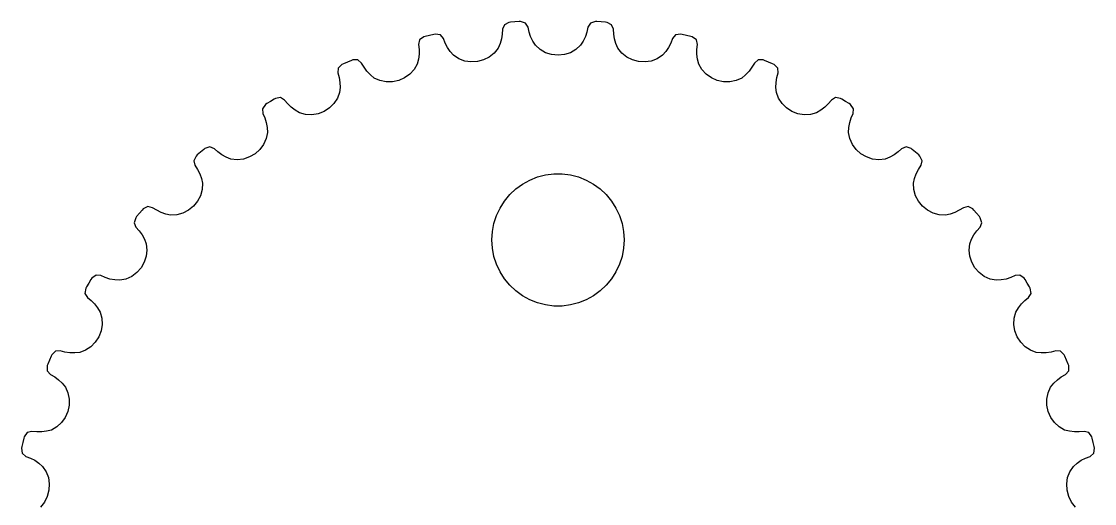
# Model space of a CAD drawing. Header units: metres. Extents: x -12.4 to 12.4, y 97.6 to 122.5.
# Drawn here: x -12.16 to 12.16, y 111.53 to 122.45 of the extents above; entities that cross this region are included whole.
import ezdxf

# ---------------------------------------------------------------- set-up
doc = ezdxf.new("R2010")
doc.units = ezdxf.units.M

msp = doc.modelspace()

# ---------------------------------------------------------------- linework, layer by layer
for p, q in [((-1.21602, 122.375), (-1.25708, 122.274)), ((-1.11101, 122.429), (-1.21602, 122.375)), ((-1.07671, 122.432), (-1.11101, 122.429)), ((-0.979034, 122.44), (-1.07671, 122.432)), ((-0.881302, 122.447), (-0.979034, 122.44)), ((-0.846939, 122.45), (-0.881302, 122.447)), ((-0.734589, 122.412), (-0.846939, 122.45)), ((-0.678375, 122.319), (-0.734589, 122.412)), ((0.734741, 122.412), (0.678375, 122.319)), ((0.846939, 122.45), (0.734741, 122.412)), ((0.881302, 122.447), (0.846939, 122.45)), ((0.979034, 122.44), (0.881302, 122.447)), ((1.07671, 122.432), (0.979034, 122.44)), ((1.11101, 122.429), (1.07671, 122.432)), ((1.21616, 122.374), (1.11101, 122.429)), ((1.25708, 122.274), (1.21616, 122.374)), ((-2.91301, 122.134), (-3.00822, 122.11)), ((-2.81763, 122.156), (-2.91301, 122.134)), ((-2.78404, 122.164), (-2.81763, 122.156)), ((-2.66728, 122.145), (-2.78404, 122.164)), ((-2.59717, 122.061), (-2.66728, 122.145)), ((-1.26227, 122.163), (-1.28096, 122.055)), ((-1.25708, 122.274), (-1.26227, 122.163)), ((-0.655991, 122.211), (-0.678375, 122.319)), ((-0.620392, 122.107), (-0.655991, 122.211)), ((0.656052, 122.211), (0.620544, 122.107)), ((0.678375, 122.319), (0.656052, 122.211)), ((1.26231, 122.163), (1.25708, 122.274)), ((1.28111, 122.055), (1.26231, 122.163)), ((2.66742, 122.145), (2.59717, 122.061)), ((2.78404, 122.164), (2.66742, 122.145)), ((2.81763, 122.156), (2.78404, 122.164)), ((2.91301, 122.134), (2.81763, 122.156)), ((3.00822, 122.11), (2.91301, 122.134)), ((-3.13686, 122.032), (-3.16162, 121.926)), ((-3.16162, 121.926), (-3.14952, 121.816)), ((-3.04161, 122.102), (-3.13686, 122.032)), ((-3.00822, 122.11), (-3.04161, 122.102)), ((-2.55817, 121.958), (-2.59717, 122.061)), ((-2.50664, 121.86), (-2.55817, 121.958)), ((-1.31281, 121.948), (-1.35741, 121.843)), ((-1.28096, 122.055), (-1.31281, 121.948)), ((-0.572189, 122.006), (-0.620392, 122.107)), ((-0.511993, 121.91), (-0.572189, 122.006)), ((-0.406158, 121.813), (-0.511993, 121.91)), ((0.511993, 121.91), (0.406158, 121.813)), ((0.572357, 122.006), (0.511993, 121.91)), ((0.620544, 122.107), (0.572357, 122.006)), ((1.31297, 121.948), (1.28111, 122.055)), ((1.35741, 121.843), (1.31297, 121.948)), ((2.55823, 121.958), (2.50679, 121.86)), ((2.59717, 122.061), (2.55823, 121.958)), ((3.04161, 122.102), (3.00822, 122.11)), ((3.13699, 122.032), (3.04161, 122.102)), ((3.16162, 121.926), (3.13699, 122.032)), ((3.14957, 121.816), (3.16162, 121.926)), ((-3.15094, 121.706), (-3.16565, 121.595)), ((-3.14952, 121.816), (-3.15094, 121.706)), ((-2.44327, 121.769), (-2.50664, 121.86)), ((-2.3688, 121.683), (-2.44327, 121.769)), ((-2.24907, 121.604), (-2.3688, 121.683)), ((-1.55872, 121.642), (-1.6877, 121.578)), ((-1.44673, 121.731), (-1.55872, 121.642)), ((-1.35741, 121.843), (-1.44673, 121.731)), ((-0.281647, 121.742), (-0.406158, 121.813)), ((-0.144287, 121.7), (-0.281647, 121.742)), ((0, 121.685), (-0.144287, 121.7)), ((0.144287, 121.7), (0, 121.685)), ((0.281647, 121.742), (0.144287, 121.7)), ((0.406158, 121.813), (0.281647, 121.742)), ((1.44673, 121.731), (1.35741, 121.843)), ((1.55872, 121.642), (1.44673, 121.731)), ((1.6877, 121.578), (1.55872, 121.642)), ((2.3688, 121.683), (2.24907, 121.604)), ((2.44344, 121.769), (2.3688, 121.683)), ((2.50679, 121.86), (2.44344, 121.769)), ((3.15109, 121.706), (3.14957, 121.816)), ((3.16582, 121.595), (3.15109, 121.706)), ((-4.89732, 121.477), (-4.98044, 121.393)), ((-4.86566, 121.491), (-4.89732, 121.477)), ((-4.77527, 121.529), (-4.86566, 121.491)), ((-4.68457, 121.566), (-4.77527, 121.529)), ((-4.6526, 121.578), (-4.68457, 121.566)), ((-4.53429, 121.578), (-4.6526, 121.578)), ((-4.452, 121.507), (-4.53429, 121.578)), ((-4.39735, 121.411), (-4.452, 121.507)), ((-4.33116, 121.322), (-4.39735, 121.411)), ((-3.19341, 121.485), (-3.26402, 121.36)), ((-3.16565, 121.595), (-3.19341, 121.485)), ((-2.11508, 121.554), (-2.24907, 121.604)), ((-1.97273, 121.533), (-2.11508, 121.554)), ((-1.82796, 121.541), (-1.97273, 121.533)), ((-1.6877, 121.578), (-1.82796, 121.541)), ((1.82796, 121.541), (1.6877, 121.578)), ((1.97273, 121.533), (1.82796, 121.541)), ((2.11508, 121.554), (1.97273, 121.533)), ((2.24907, 121.604), (2.11508, 121.554)), ((3.19341, 121.485), (3.16582, 121.595)), ((3.26402, 121.36), (3.19341, 121.485)), ((4.3974, 121.411), (4.3313, 121.322)), ((4.452, 121.507), (4.3974, 121.411)), ((4.53441, 121.578), (4.452, 121.507)), ((4.6526, 121.578), (4.53441, 121.578)), ((4.68457, 121.566), (4.6526, 121.578)), ((4.77527, 121.529), (4.68457, 121.566)), ((4.86566, 121.491), (4.77527, 121.529)), ((4.89732, 121.477), (4.86566, 121.491)), ((4.98058, 121.393), (4.89732, 121.477)), ((-4.98044, 121.393), (-4.9883, 121.284)), ((-4.9883, 121.284), (-4.95921, 121.178)), ((-4.95921, 121.178), (-4.94334, 121.069)), ((-4.2542, 121.241), (-4.33116, 121.322)), ((-4.16728, 121.169), (-4.2542, 121.241)), ((-4.03661, 121.109), (-4.16728, 121.169)), ((-3.47813, 121.172), (-3.6109, 121.113)), ((-3.3607, 121.255), (-3.47813, 121.172)), ((-3.26402, 121.36), (-3.3607, 121.255)), ((3.3607, 121.255), (3.26402, 121.36)), ((3.47813, 121.172), (3.3607, 121.255)), ((3.6109, 121.113), (3.47813, 121.172)), ((4.16728, 121.169), (4.03661, 121.109)), ((4.25436, 121.241), (4.16728, 121.169)), ((4.3313, 121.322), (4.25436, 121.241)), ((4.94348, 121.069), (4.95926, 121.178)), ((4.95926, 121.178), (4.9883, 121.284)), ((4.9883, 121.284), (4.98058, 121.393)), ((-4.94055, 120.957), (-4.95076, 120.844)), ((-4.94334, 121.069), (-4.94055, 120.957)), ((-3.89644, 121.081), (-4.03661, 121.109)), ((-3.75259, 121.082), (-3.89644, 121.081)), ((-3.6109, 121.113), (-3.75259, 121.082)), ((3.75259, 121.082), (3.6109, 121.113)), ((3.89644, 121.081), (3.75259, 121.082)), ((4.03661, 121.109), (3.89644, 121.081)), ((4.9407, 120.957), (4.94348, 121.069)), ((4.95076, 120.844), (4.9407, 120.957)), ((-6.43617, 120.69), (-6.51994, 120.64)), ((-6.4066, 120.708), (-6.43617, 120.69)), ((-6.28964, 120.726), (-6.4066, 120.708)), ((-6.19719, 120.668), (-6.28964, 120.726)), ((-6.12827, 120.582), (-6.19719, 120.668)), ((-5.00095, 120.71), (-5.07996, 120.59)), ((-4.95076, 120.844), (-5.00095, 120.71)), ((5.00095, 120.71), (4.95076, 120.844)), ((5.07996, 120.59), (5.00095, 120.71)), ((6.19719, 120.668), (6.12831, 120.582)), ((6.28976, 120.726), (6.19719, 120.668)), ((6.4066, 120.708), (6.28976, 120.726)), ((6.43617, 120.69), (6.4066, 120.708)), ((6.51994, 120.64), (6.43617, 120.69)), ((-6.63245, 120.57), (-6.7014, 120.474)), ((-6.7014, 120.474), (-6.69214, 120.365)), ((-6.6033, 120.588), (-6.63245, 120.57)), ((-6.51994, 120.64), (-6.6033, 120.588)), ((-6.04903, 120.505), (-6.12827, 120.582)), ((-5.96037, 120.438), (-6.04903, 120.505)), ((-5.86316, 120.379), (-5.96037, 120.438)), ((-5.18292, 120.49), (-5.30495, 120.412)), ((-5.07996, 120.59), (-5.18292, 120.49)), ((5.18292, 120.49), (5.07996, 120.59)), ((5.30495, 120.412), (5.18292, 120.49)), ((5.96053, 120.437), (5.86316, 120.379)), ((6.04916, 120.505), (5.96053, 120.437)), ((6.12831, 120.582), (6.04916, 120.505)), ((6.6033, 120.588), (6.51994, 120.64)), ((6.63245, 120.57), (6.6033, 120.588)), ((6.70151, 120.474), (6.63245, 120.57)), ((6.69214, 120.365), (6.70151, 120.474)), ((-6.69214, 120.365), (-6.64679, 120.265)), ((-6.64679, 120.265), (-6.61401, 120.159)), ((-5.72475, 120.341), (-5.86316, 120.379)), ((-5.58186, 120.335), (-5.72475, 120.341)), ((-5.44006, 120.359), (-5.58186, 120.335)), ((-5.30495, 120.412), (-5.44006, 120.359)), ((5.44006, 120.359), (5.30495, 120.412)), ((5.58186, 120.335), (5.44006, 120.359)), ((5.72475, 120.341), (5.58186, 120.335)), ((5.86316, 120.379), (5.72475, 120.341)), ((6.61414, 120.159), (6.64684, 120.265)), ((6.64684, 120.265), (6.69214, 120.365)), ((-6.58621, 119.936), (-6.61473, 119.795)), ((-6.61401, 120.159), (-6.59381, 120.049)), ((-6.59381, 120.049), (-6.58621, 119.936)), ((6.58621, 119.936), (6.59395, 120.049)), ((6.61473, 119.795), (6.58621, 119.936)), ((6.59395, 120.049), (6.61414, 120.159)), ((-6.61473, 119.795), (-6.6741, 119.665)), ((6.6741, 119.665), (6.61473, 119.795)), ((-8.10406, 119.489), (-8.17833, 119.425)), ((-8.02928, 119.552), (-8.10406, 119.489)), ((-8.00284, 119.574), (-8.02928, 119.552)), ((-7.89012, 119.61), (-8.00284, 119.574)), ((-7.78981, 119.568), (-7.89012, 119.61)), ((-7.70827, 119.493), (-7.78981, 119.568)), ((-7.61795, 119.43), (-7.70827, 119.493)), ((-6.86835, 119.453), (-6.99358, 119.38)), ((-6.7601, 119.55), (-6.86835, 119.453)), ((-6.6741, 119.665), (-6.7601, 119.55)), ((6.7601, 119.55), (6.6741, 119.665)), ((6.86835, 119.453), (6.7601, 119.55)), ((6.99358, 119.38), (6.86835, 119.453)), ((7.70831, 119.493), (7.61809, 119.43)), ((7.78981, 119.568), (7.70831, 119.493)), ((7.89024, 119.61), (7.78981, 119.568)), ((8.00284, 119.574), (7.89024, 119.61)), ((8.02928, 119.552), (8.00284, 119.574)), ((8.10406, 119.489), (8.02928, 119.552)), ((8.17833, 119.425), (8.10406, 119.489)), ((-8.20425, 119.402), (-8.25734, 119.296)), ((-8.25734, 119.296), (-8.23122, 119.191)), ((-8.17833, 119.425), (-8.20425, 119.402)), ((-7.51978, 119.377), (-7.61795, 119.43)), ((-7.41466, 119.334), (-7.51978, 119.377)), ((-7.27193, 119.318), (-7.41466, 119.334)), ((-7.12982, 119.334), (-7.27193, 119.318)), ((-6.99358, 119.38), (-7.12982, 119.334)), ((7.12982, 119.334), (6.99358, 119.38)), ((7.27193, 119.318), (7.12982, 119.334)), ((7.41466, 119.334), (7.27193, 119.318)), ((7.51991, 119.377), (7.41466, 119.334)), ((7.61809, 119.43), (7.51991, 119.377)), ((8.20425, 119.402), (8.17833, 119.425)), ((8.25745, 119.296), (8.20425, 119.402)), ((8.23122, 119.191), (8.25745, 119.296)), ((-8.23122, 119.191), (-8.17072, 119.099)), ((-8.17072, 119.099), (-8.12183, 118.999)), ((-8.12183, 118.999), (-8.08469, 118.894)), ((-0.463516, 118.927), (-0.281067, 118.973)), ((-0.281067, 118.973), (-0.094177, 118.997)), ((-0.094177, 118.997), (0.094177, 118.997)), ((0.094177, 118.997), (0.281067, 118.973)), ((0.281067, 118.973), (0.463516, 118.927)), ((8.08481, 118.894), (8.12193, 118.999)), ((8.12193, 118.999), (8.17075, 119.098)), ((8.17075, 119.098), (8.23122, 119.191)), ((-8.08469, 118.894), (-8.05949, 118.784)), ((-8.05949, 118.784), (-8.06563, 118.64)), ((-0.956131, 118.656), (-0.803726, 118.766)), ((-0.803726, 118.766), (-0.638657, 118.857)), ((-0.638657, 118.857), (-0.463516, 118.927)), ((0.463516, 118.927), (0.638657, 118.857)), ((0.638657, 118.857), (0.803726, 118.766)), ((0.803726, 118.766), (0.956131, 118.656)), ((8.05949, 118.784), (8.08481, 118.894)), ((8.06563, 118.64), (8.05949, 118.784)), ((-8.10393, 118.502), (-8.17082, 118.375)), ((-8.06563, 118.64), (-8.10393, 118.502)), ((-1.21352, 118.382), (-1.09344, 118.527)), ((-1.09344, 118.527), (-0.956131, 118.656)), ((0.956131, 118.656), (1.09344, 118.527)), ((1.09344, 118.527), (1.21352, 118.382)), ((8.10393, 118.502), (8.06563, 118.64)), ((8.17082, 118.375), (8.10393, 118.502)), ((-9.29633, 118.257), (-9.40202, 118.204)), ((-9.1906, 118.231), (-9.29633, 118.257)), ((-8.26263, 118.263), (-8.37488, 118.171)), ((-8.17082, 118.375), (-8.26263, 118.263)), ((-1.31445, 118.223), (-1.21352, 118.382)), ((1.21352, 118.382), (1.31445, 118.223)), ((8.26263, 118.263), (8.17082, 118.375)), ((8.37488, 118.171), (8.26263, 118.263)), ((9.29643, 118.257), (9.1906, 118.231)), ((9.40202, 118.204), (9.29643, 118.257)), ((-9.57405, 118.003), (-9.60997, 117.89)), ((-9.552, 118.029), (-9.57405, 118.003)), ((-9.48863, 118.104), (-9.552, 118.029)), ((-9.4247, 118.178), (-9.48863, 118.104)), ((-9.40202, 118.204), (-9.4247, 118.178)), ((-9.09848, 118.171), (-9.1906, 118.231)), ((-8.9993, 118.122), (-9.09848, 118.171)), ((-8.89401, 118.085), (-8.9993, 118.122)), ((-8.78358, 118.059), (-8.89401, 118.085)), ((-8.64003, 118.066), (-8.78358, 118.059)), ((-8.50224, 118.104), (-8.64003, 118.066)), ((-8.37488, 118.171), (-8.50224, 118.104)), ((-1.45287, 117.873), (-1.39465, 118.052)), ((-1.39465, 118.052), (-1.31445, 118.223)), ((1.31445, 118.223), (1.39465, 118.052)), ((1.39465, 118.052), (1.45287, 117.873)), ((8.50224, 118.104), (8.37488, 118.171)), ((8.64003, 118.066), (8.50224, 118.104)), ((8.78358, 118.059), (8.64003, 118.066)), ((8.89413, 118.085), (8.78358, 118.059)), ((8.99942, 118.122), (8.89413, 118.085)), ((9.09851, 118.171), (8.99942, 118.122)), ((9.1906, 118.231), (9.09851, 118.171)), ((9.4247, 118.178), (9.40202, 118.204)), ((9.48863, 118.104), (9.4247, 118.178)), ((9.552, 118.029), (9.48863, 118.104)), ((9.57405, 118.003), (9.552, 118.029)), ((9.61005, 117.89), (9.57405, 118.003)), ((-9.60997, 117.89), (-9.5676, 117.79)), ((-9.5676, 117.79), (-9.49344, 117.708)), ((-1.48816, 117.688), (-1.45287, 117.873)), ((1.45287, 117.873), (1.48816, 117.688)), ((9.49347, 117.708), (9.5676, 117.79)), ((9.5676, 117.79), (9.61005, 117.89)), ((-9.49344, 117.708), (-9.42964, 117.618)), ((-9.42964, 117.618), (-9.37651, 117.52)), ((-9.37651, 117.52), (-9.33434, 117.415)), ((-1.5, 117.5), (-1.48816, 117.688)), ((1.48816, 117.688), (1.5, 117.5)), ((9.33434, 117.415), (9.37662, 117.52)), ((9.37662, 117.52), (9.42973, 117.618)), ((9.42973, 117.618), (9.49347, 117.708)), ((-9.33434, 117.415), (-9.31793, 117.272)), ((-9.31793, 117.272), (-9.3342, 117.13)), ((-1.48816, 117.312), (-1.5, 117.5)), ((-1.45287, 117.127), (-1.48816, 117.312)), ((1.48816, 117.312), (1.45287, 117.127)), ((1.5, 117.5), (1.48816, 117.312)), ((9.31793, 117.272), (9.33434, 117.415)), ((9.3342, 117.13), (9.31793, 117.272)), ((-9.3342, 117.13), (-9.38034, 116.994)), ((-1.39465, 116.948), (-1.45287, 117.127)), ((1.45287, 117.127), (1.39465, 116.948)), ((9.38034, 116.994), (9.3342, 117.13)), ((-9.45348, 116.868), (-9.54997, 116.76)), ((-9.38034, 116.994), (-9.45348, 116.868)), ((-1.31445, 116.777), (-1.39465, 116.948)), ((-1.21352, 116.618), (-1.31445, 116.777)), ((1.31445, 116.777), (1.21352, 116.618)), ((1.39465, 116.948), (1.31445, 116.777)), ((9.45348, 116.868), (9.38034, 116.994)), ((9.54997, 116.76), (9.45348, 116.868)), ((-10.588, 116.603), (-10.6396, 116.52)), ((-10.5697, 116.632), (-10.588, 116.603)), ((-10.4736, 116.702), (-10.5697, 116.632)), ((-10.3651, 116.692), (-10.4736, 116.702)), ((-10.2646, 116.647), (-10.3651, 116.692)), ((-10.1591, 116.614), (-10.2646, 116.647)), ((-10.0493, 116.594), (-10.1591, 116.614)), ((-9.93622, 116.586), (-10.0493, 116.594)), ((-9.79541, 116.615), (-9.93622, 116.586)), ((-9.6653, 116.674), (-9.79541, 116.615)), ((-9.54997, 116.76), (-9.6653, 116.674)), ((-1.09344, 116.473), (-1.21352, 116.618)), ((1.21352, 116.618), (1.09344, 116.473)), ((9.6653, 116.674), (9.54997, 116.76)), ((9.79541, 116.615), (9.6653, 116.674)), ((9.93622, 116.586), (9.79541, 116.615)), ((10.0494, 116.594), (9.93622, 116.586)), ((10.1591, 116.614), (10.0494, 116.594)), ((10.2647, 116.647), (10.1591, 116.614)), ((10.3651, 116.692), (10.2647, 116.647)), ((10.4737, 116.701), (10.3651, 116.692)), ((10.5697, 116.632), (10.4737, 116.701)), ((10.588, 116.603), (10.5697, 116.632)), ((10.6396, 116.52), (10.588, 116.603)), ((-10.7081, 116.407), (-10.726, 116.29)), ((-10.726, 116.29), (-10.6684, 116.197)), ((-10.6904, 116.436), (-10.7081, 116.407)), ((-10.6396, 116.52), (-10.6904, 116.436)), ((-0.956131, 116.344), (-1.09344, 116.473)), ((-0.803726, 116.234), (-0.956131, 116.344)), ((0.956131, 116.344), (0.803726, 116.234)), ((1.09344, 116.473), (0.956131, 116.344)), ((10.6904, 116.436), (10.6396, 116.52)), ((10.6684, 116.197), (10.726, 116.29)), ((10.7081, 116.407), (10.6904, 116.436)), ((10.726, 116.29), (10.7081, 116.407)), ((-10.6684, 116.197), (-10.5824, 116.128)), ((-10.5824, 116.128), (-10.5053, 116.049)), ((-10.5053, 116.049), (-10.4374, 115.961)), ((-0.638657, 116.143), (-0.803726, 116.234)), ((-0.463516, 116.073), (-0.638657, 116.143)), ((-0.281067, 116.027), (-0.463516, 116.073)), ((0.463516, 116.073), (0.281067, 116.027)), ((0.638657, 116.143), (0.463516, 116.073)), ((0.803726, 116.234), (0.638657, 116.143)), ((10.4375, 115.96), (10.5054, 116.049)), ((10.5054, 116.049), (10.5824, 116.128)), ((10.5824, 116.128), (10.6684, 116.197)), ((-10.4374, 115.961), (-10.3793, 115.863)), ((-10.3793, 115.863), (-10.3408, 115.725)), ((-0.094177, 116.003), (-0.281067, 116.027)), ((0.094177, 116.003), (-0.094177, 116.003)), ((0.281067, 116.027), (0.094177, 116.003)), ((10.3408, 115.725), (10.3793, 115.863)), ((10.3793, 115.863), (10.4375, 115.96)), ((-10.3346, 115.582), (-10.3589, 115.44)), ((-10.3408, 115.725), (-10.3346, 115.582)), ((10.3346, 115.582), (10.3408, 115.725)), ((10.3589, 115.44), (10.3346, 115.582)), ((-10.3589, 115.44), (-10.4115, 115.305)), ((10.4115, 115.305), (10.3589, 115.44)), ((-10.5904, 115.08), (-10.7096, 115.001)), ((-10.4899, 115.183), (-10.5904, 115.08)), ((-10.4115, 115.305), (-10.4899, 115.183)), ((10.4899, 115.183), (10.4115, 115.305)), ((10.5904, 115.08), (10.4899, 115.183)), ((10.7096, 115.001), (10.5904, 115.08)), ((-11.4907, 114.866), (-11.5285, 114.775)), ((-11.4771, 114.897), (-11.4907, 114.866)), ((-11.393, 114.981), (-11.4771, 114.897)), ((-11.2844, 114.988), (-11.393, 114.981)), ((-11.1781, 114.959), (-11.2844, 114.988)), ((-11.0687, 114.943), (-11.1781, 114.959)), ((-10.9571, 114.941), (-11.0687, 114.943)), ((-10.8442, 114.951), (-10.9571, 114.941)), ((-10.7096, 115.001), (-10.8442, 114.951)), ((10.8442, 114.951), (10.7096, 115.001)), ((10.9571, 114.941), (10.8442, 114.951)), ((11.0687, 114.943), (10.9571, 114.941)), ((11.1781, 114.959), (11.0687, 114.943)), ((11.2844, 114.988), (11.1781, 114.959)), ((11.3931, 114.98), (11.2844, 114.988)), ((11.4771, 114.897), (11.3931, 114.98)), ((11.4907, 114.866), (11.4771, 114.897)), ((11.5285, 114.775), (11.4907, 114.866)), ((-11.5657, 114.685), (-11.5785, 114.653)), ((-11.5785, 114.653), (-11.5778, 114.534)), ((-11.5285, 114.775), (-11.5657, 114.685)), ((11.5657, 114.685), (11.5285, 114.775)), ((11.5785, 114.653), (11.5657, 114.685)), ((11.5779, 114.534), (11.5785, 114.653)), ((-11.5778, 114.534), (-11.5065, 114.452)), ((-11.5065, 114.452), (-11.4108, 114.397)), ((-11.4108, 114.397), (-11.3223, 114.331)), ((11.3223, 114.331), (11.4108, 114.397)), ((11.4108, 114.397), (11.5065, 114.452)), ((11.5065, 114.452), (11.5779, 114.534)), ((-11.3223, 114.331), (-11.2414, 114.254)), ((-11.2414, 114.254), (-11.1687, 114.167)), ((-11.1687, 114.167), (-11.109, 114.037)), ((11.109, 114.037), (11.1687, 114.167)), ((11.1687, 114.167), (11.2414, 114.254)), ((11.2414, 114.254), (11.3223, 114.331)), ((-11.109, 114.037), (-11.0806, 113.896)), ((-11.0806, 113.896), (-11.0824, 113.753)), ((11.0806, 113.896), (11.109, 114.037)), ((11.0824, 113.753), (11.0806, 113.896)), ((-11.1132, 113.611), (-11.1716, 113.478)), ((-11.0824, 113.753), (-11.1132, 113.611)), ((11.1132, 113.611), (11.0824, 113.753)), ((11.1716, 113.478), (11.1132, 113.611)), ((-11.1716, 113.478), (-11.2547, 113.361)), ((11.2547, 113.361), (11.1716, 113.478)), ((-12.0319, 113.137), (-12.1019, 113.042)), ((-11.9258, 113.162), (-12.0319, 113.137)), ((-11.8163, 113.15), (-11.9258, 113.162)), ((-11.7057, 113.151), (-11.8163, 113.15)), ((-11.5951, 113.166), (-11.7057, 113.151)), ((-11.4852, 113.193), (-11.5951, 113.166)), ((-11.36, 113.264), (-11.4852, 113.193)), ((-11.2547, 113.361), (-11.36, 113.264)), ((11.36, 113.264), (11.2547, 113.361)), ((11.4852, 113.193), (11.36, 113.264)), ((11.5951, 113.166), (11.4852, 113.193)), ((11.7058, 113.151), (11.5951, 113.166)), ((11.8163, 113.15), (11.7058, 113.151)), ((11.9258, 113.162), (11.8163, 113.15)), ((12.0319, 113.137), (11.9258, 113.162)), ((12.1019, 113.042), (12.0319, 113.137)), ((-12.1336, 112.913), (-12.1561, 112.818)), ((-12.1104, 113.008), (-12.1336, 112.913)), ((-12.1019, 113.042), (-12.1104, 113.008)), ((12.1104, 113.008), (12.1019, 113.042)), ((12.1336, 112.913), (12.1104, 113.008)), ((12.1561, 112.818), (12.1336, 112.913)), ((-12.1561, 112.818), (-12.1638, 112.784)), ((-12.1638, 112.784), (-12.1446, 112.667)), ((-12.1446, 112.667), (-12.0613, 112.597)), ((12.0613, 112.597), (12.1447, 112.667)), ((12.1447, 112.667), (12.1638, 112.784)), ((12.1638, 112.784), (12.1561, 112.818)), ((-12.0613, 112.597), (-11.9582, 112.558)), ((-11.9582, 112.558), (-11.8604, 112.507)), ((-11.8604, 112.507), (-11.7685, 112.443)), ((-11.7685, 112.443), (-11.6831, 112.369)), ((11.6831, 112.369), (11.7685, 112.443)), ((11.7685, 112.443), (11.8604, 112.507)), ((11.8604, 112.507), (11.9582, 112.558)), ((11.9582, 112.558), (12.0613, 112.597)), ((-11.6831, 112.369), (-11.6037, 112.249)), ((-11.6037, 112.249), (-11.5537, 112.115)), ((11.5537, 112.115), (11.6037, 112.249)), ((11.6037, 112.249), (11.6831, 112.369)), ((-11.5537, 112.115), (-11.533, 111.973)), ((-11.533, 111.973), (-11.5413, 111.828)), ((11.533, 111.973), (11.5537, 112.115)), ((11.5413, 111.828), (11.533, 111.973)), ((-11.5781, 111.688), (-11.6418, 111.559)), ((-11.5413, 111.828), (-11.5781, 111.688)), ((11.5781, 111.688), (11.5413, 111.828)), ((11.6418, 111.559), (11.5781, 111.688)), ((-11.6418, 111.559), (-11.7308, 111.447)), ((11.7308, 111.447), (11.6418, 111.559))]:
    msp.add_line(p, q)

doc.saveas('drawing.dxf')
